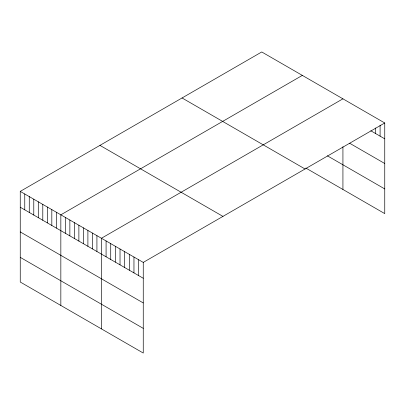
<?xml version="1.0" encoding="UTF-8"?>
<svg xmlns="http://www.w3.org/2000/svg" width="405" height="405" viewBox="0 0 405 405"><rect width="100%" height="100%" fill="white"/><g stroke="black" fill="none" stroke-linecap="round" stroke-linejoin="round"><path stroke-width="0.61" d="M384.75 122.978L143.254 262.399L143.254 353.038L20.25 282.022L20.25 191.388L261.746 51.962L384.75 122.978L384.75 213.612L305.846 168.06M302.338 75.396L60.841 214.822L60.841 305.461M342.929 98.83L101.432 238.256L101.432 328.895M370.808 130.78L384.75 138.829M349.642 143.238L384.75 163.509M327.392 155.819L384.75 188.932M182.053 97.969L305.056 168.986M99.944 145.375L222.947 216.391M20.25 191.388L143.254 262.399M20.25 207.238L143.254 278.255M20.25 231.918L143.254 302.935M20.25 257.347L143.254 328.359M380.103 125.17L380.103 136.146M375.455 127.975L375.455 133.463M342.929 146.706L342.929 189.469M138.606 259.716L138.606 275.572M133.959 257.038L133.959 272.889M129.316 254.355L129.316 270.206M124.669 251.672L124.669 267.523M120.022 248.989L120.022 264.84M115.374 246.306L115.374 262.156M110.727 243.623L110.727 259.473M106.08 240.94L106.08 256.79M96.922 235.654L96.922 251.505M92.411 233.047L92.411 248.903M87.9 230.445L87.9 246.296M83.395 227.843L83.395 243.694M78.884 225.236L78.884 241.086M74.373 222.634L74.373 238.484M69.862 220.026L69.862 235.882M65.352 217.424L65.352 233.275M56.33 212.215L56.33 228.071M51.82 209.613L51.82 225.464M47.309 207.011L47.309 222.861M42.798 204.403L42.798 220.259M38.293 201.801L38.293 217.652M33.782 199.199L33.782 215.05M29.271 196.592L29.271 212.448M24.761 193.99L24.761 209.841"/></g></svg>
